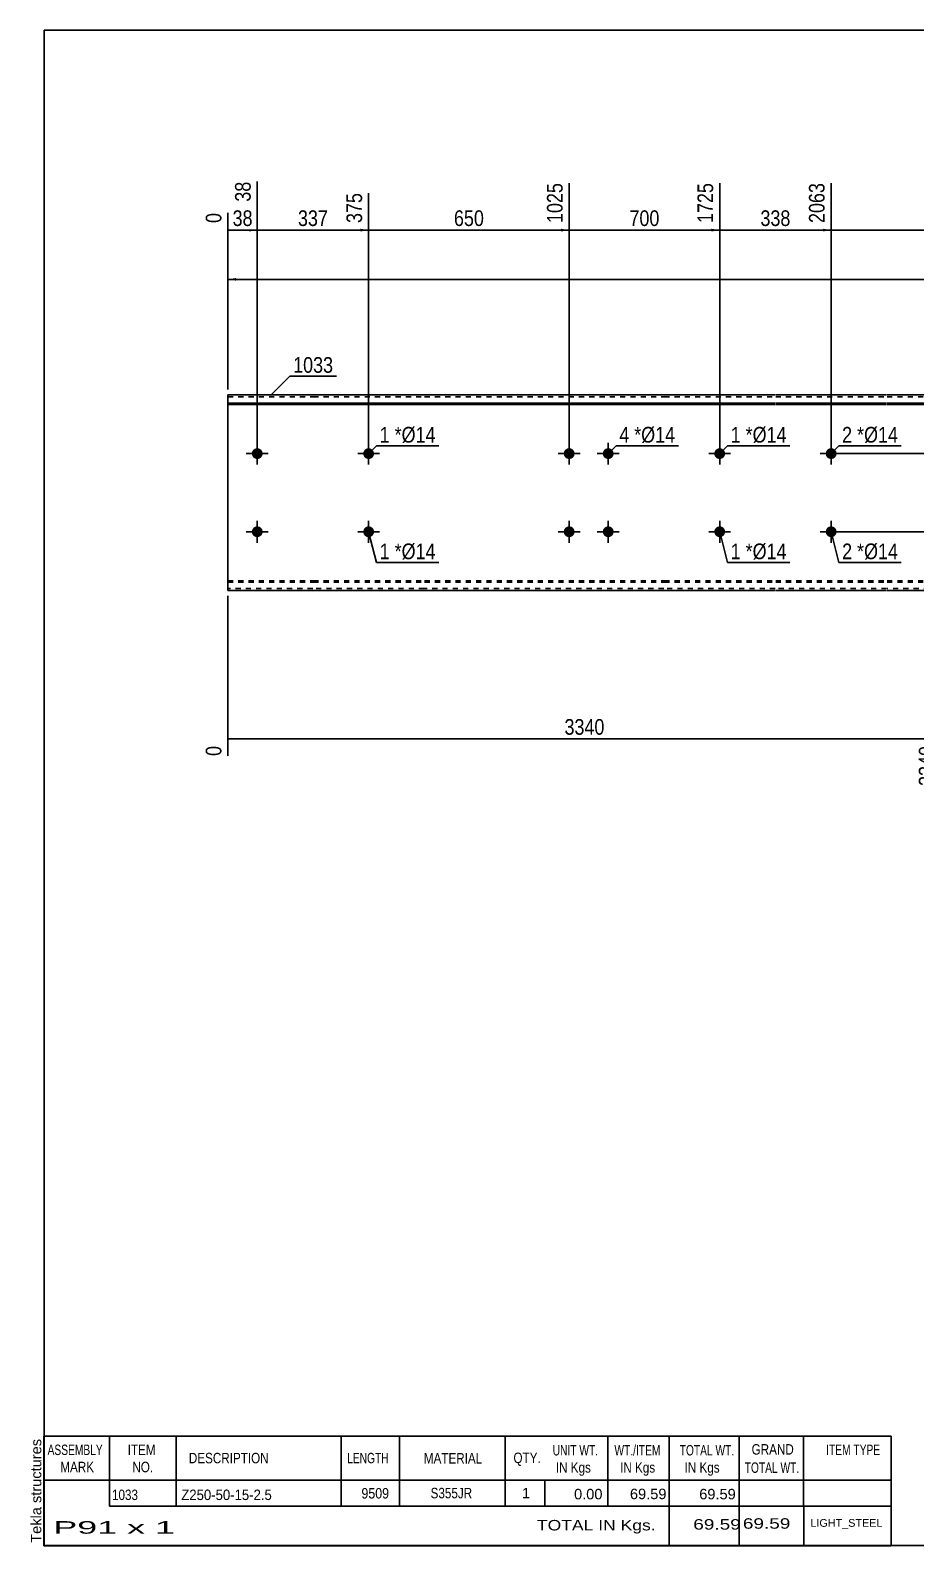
# Model space of a CAD drawing. Header units: millimetres. Extents: x -36 to 366, y -193 to 85.
# Drawn here: x -36.1 to 125.8, y -192.5 to 84.5 of the extents above; entities that cross this region are included whole.
import ezdxf

# ---------------------------------------------------------------- set-up
doc = ezdxf.new("R2010")
doc.units = ezdxf.units.MM
doc.linetypes.add('DXK_LINE_DOT1', pattern=[1.8814, 0.9407, -0.9407])
doc.styles.add('Arial', font='ARIAL.TTF', dxfattribs={"height": 0.2})
doc.styles.add('Arial Narrow', font='ARIALN.TTF', dxfattribs={"height": 0.2})

# ---------------------------------------------------------------- blocks, each defined once
blk = doc.blocks.new('Unknown-628699995-1200')
at = {"color": 5, "linetype": 'Continuous'}
for p, q in [((366.37, 84.53), (-33.63, 84.53)), ((-33.63, 84.53), (-33.63, -192.47)), ((366.37, -192.47), (366.37, 84.53)), ((-33.63, -192.47), (366.37, -192.47))]:
    blk.add_line(p, q, dxfattribs=at)
at = {"color": 174, "linetype": 'Continuous', "style": 'Arial'}
blk.add_text('Tekla structures', height=1.9102, rotation=90, dxfattribs=at).set_placement((-34.13, -191.97))
blk = doc.blocks.new('Bolt-628699995-1261 - 1220')
at = {"linetype": 'Continuous'}
blk.add_hatch(color=3, dxfattribs=at).paths.add_polyline_path([(88.92, 7.14, -1), (90.92, 7.14, -1)])
at = {"color": 3, "linetype": 'Continuous'}
for p, q in [((89.92, 5.14), (89.92, 9.14)), ((87.92, 7.14), (91.92, 7.14))]:
    blk.add_line(p, q, dxfattribs=at)
blk = doc.blocks.new('Part-628699995-1363 - 1220')
at = {"color": 2, "linetype": 'Continuous'}
for p, q in [((15.5, 17.86), (0, 17.86)), ((0, 17.86), (0, -17.86)), ((35.87, 17.86), (15.6, 17.86)), ((79.68, 17.86), (35.97, 17.86)), ((100.06, 17.86), (79.78, 17.86)), ((120.44, 17.86), (100.16, 17.86)), ((154.54, 17.86), (120.54, 17.86)), ((188.64, 17.86), (154.64, 17.86)), ((207.88, 17.86), (188.74, 17.86)), ((241.98, 17.86), (207.98, 17.86)), ((276.08, 17.86), (242.08, 17.86)), ((296.46, 17.86), (276.18, 17.86)), ((323.98, 17.86), (296.56, 17.86)), ((332.65, 17.86), (324.08, 17.86)), ((332.65, -17.86), (332.65, 17.86)), ((0, 16.34), (15.5, 16.34)), ((0, 16.09), (15.5, 16.09)), ((15.6, 16.34), (35.87, 16.34)), ((15.6, 16.09), (35.87, 16.09)), ((35.97, 16.34), (79.68, 16.34)), ((35.97, 16.09), (79.68, 16.09)), ((79.78, 16.34), (100.06, 16.34)), ((79.78, 16.09), (100.06, 16.09)), ((100.16, 16.34), (120.44, 16.34)), ((100.16, 16.09), (120.44, 16.09)), ((120.54, 16.34), (154.54, 16.34)), ((120.54, 16.09), (154.54, 16.09)), ((154.64, 16.34), (188.64, 16.34)), ((154.64, 16.09), (188.64, 16.09)), ((188.74, 16.34), (207.88, 16.34)), ((188.74, 16.09), (207.88, 16.09)), ((207.98, 16.34), (241.98, 16.34)), ((207.98, 16.09), (241.98, 16.09)), ((242.08, 16.34), (276.08, 16.34)), ((242.08, 16.09), (276.08, 16.09)), ((276.18, 16.34), (296.46, 16.34)), ((276.18, 16.09), (296.46, 16.09)), ((296.56, 16.34), (323.98, 16.34)), ((296.56, 16.09), (323.98, 16.09)), ((324.08, 16.34), (332.65, 16.34)), ((324.08, 16.09), (332.65, 16.09)), ((15.5, -17.86), (0, -17.86)), ((35.87, -17.86), (15.6, -17.86)), ((79.68, -17.86), (35.97, -17.86)), ((100.06, -17.86), (79.78, -17.86)), ((120.44, -17.86), (100.16, -17.86)), ((154.54, -17.86), (120.54, -17.86)), ((188.64, -17.86), (154.64, -17.86)), ((207.88, -17.86), (188.74, -17.86)), ((241.98, -17.86), (207.98, -17.86)), ((276.08, -17.86), (242.08, -17.86)), ((296.46, -17.86), (276.18, -17.86)), ((323.98, -17.86), (296.56, -17.86)), ((332.65, -17.86), (324.08, -17.86))]:
    blk.add_line(p, q, dxfattribs=at)
at = {"color": 7, "linetype": 'DXK_LINE_DOT1'}
for p, q in [((0, 17.5), (15.5, 17.5)), ((15.6, 17.5), (35.87, 17.5)), ((35.97, 17.5), (79.68, 17.5)), ((79.78, 17.5), (100.06, 17.5)), ((100.16, 17.5), (120.44, 17.5)), ((120.54, 17.5), (154.54, 17.5)), ((154.64, 17.5), (188.64, 17.5)), ((188.74, 17.5), (207.88, 17.5)), ((207.98, 17.5), (241.98, 17.5)), ((242.08, 17.5), (276.08, 17.5)), ((276.18, 17.5), (296.46, 17.5)), ((296.56, 17.5), (323.98, 17.5)), ((324.08, 17.5), (332.65, 17.5)), ((0, -16.09), (15.5, -16.09)), ((0, -16.34), (15.5, -16.34)), ((15.6, -16.09), (35.87, -16.09)), ((15.6, -16.34), (35.87, -16.34)), ((35.97, -16.09), (79.68, -16.09)), ((35.97, -16.34), (79.68, -16.34)), ((79.78, -16.09), (100.06, -16.09)), ((79.78, -16.34), (100.06, -16.34)), ((100.16, -16.09), (120.44, -16.09)), ((100.16, -16.34), (120.44, -16.34)), ((120.54, -16.09), (154.54, -16.09)), ((120.54, -16.34), (154.54, -16.34)), ((154.64, -16.09), (188.64, -16.09)), ((154.64, -16.34), (188.64, -16.34)), ((188.74, -16.09), (207.88, -16.09)), ((188.74, -16.34), (207.88, -16.34)), ((207.98, -16.09), (241.98, -16.09)), ((207.98, -16.34), (241.98, -16.34)), ((242.08, -16.09), (276.08, -16.09)), ((242.08, -16.34), (276.08, -16.34)), ((276.18, -16.09), (296.46, -16.09)), ((276.18, -16.34), (296.46, -16.34)), ((296.56, -16.09), (323.98, -16.09)), ((296.56, -16.34), (323.98, -16.34)), ((324.08, -16.09), (332.65, -16.09)), ((324.08, -16.34), (332.65, -16.34)), ((15.5, -17.5), (0, -17.5)), ((35.87, -17.5), (15.6, -17.5)), ((79.68, -17.5), (35.97, -17.5)), ((100.06, -17.5), (79.78, -17.5)), ((120.44, -17.5), (100.16, -17.5)), ((154.54, -17.5), (120.54, -17.5)), ((188.64, -17.5), (154.64, -17.5)), ((207.88, -17.5), (188.74, -17.5)), ((241.98, -17.5), (207.98, -17.5)), ((276.08, -17.5), (242.08, -17.5)), ((296.46, -17.5), (276.18, -17.5)), ((323.98, -17.5), (296.56, -17.5)), ((332.65, -17.5), (324.08, -17.5))]:
    blk.add_line(p, q, dxfattribs=at)
blk = doc.blocks.new('Bolt-628699995-1299 - 1220')
at = {"linetype": 'Continuous'}
for points in [[(4.36, -7.14, -1), (6.36, -7.14, -1)], [(109.3, -7.14, -1), (111.3, -7.14, -1)]]:
    blk.add_hatch(color=3, dxfattribs=at).paths.add_polyline_path(points)
at = {"color": 3, "linetype": 'Continuous'}
for p, q in [((5.36, -9.14), (5.36, -5.14)), ((110.3, -9.14), (110.3, -5.14)), ((7.36, -7.14), (3.36, -7.14)), ((112.3, -7.14), (108.3, -7.14))]:
    blk.add_line(p, q, dxfattribs=at)
blk = doc.blocks.new('Bolt-628699995-1368 - 1220')
at = {"linetype": 'Continuous'}
blk.add_hatch(color=3, dxfattribs=at).paths.add_polyline_path([(24.73, 7.14, -1), (26.73, 7.14, -1)])
at = {"color": 3, "linetype": 'Continuous'}
for p, q in [((25.73, 5.14), (25.73, 9.14)), ((23.73, 7.14), (27.73, 7.14))]:
    blk.add_line(p, q, dxfattribs=at)
blk = doc.blocks.new('Bolt-628699995-1304 - 1220')
at = {"linetype": 'Continuous'}
for points in [[(4.36, 7.14, -1), (6.36, 7.14, -1)], [(109.3, 7.14, -1), (111.3, 7.14, -1)]]:
    blk.add_hatch(color=3, dxfattribs=at).paths.add_polyline_path(points)
at = {"color": 3, "linetype": 'Continuous'}
for p, q in [((5.36, 5.14), (5.36, 9.14)), ((110.3, 5.14), (110.3, 9.14)), ((7.36, 7.14), (3.36, 7.14)), ((112.3, 7.14), (108.3, 7.14))]:
    blk.add_line(p, q, dxfattribs=at)
blk = doc.blocks.new('Bolt-628699995-1337 - 1220')
at = {"linetype": 'Continuous'}
for points in [[(61.4, 7.14, -1), (63.4, 7.14, -1)], [(68.54, 7.14, -1), (70.54, 7.14, -1)], [(61.4, -7.14, -1), (63.4, -7.14, -1)], [(68.54, -7.14, -1), (70.54, -7.14, -1)]]:
    blk.add_hatch(color=3, dxfattribs=at).paths.add_polyline_path(points)
at = {"color": 3, "linetype": 'Continuous'}
for p, q in [((62.4, 5.14), (62.4, 9.14)), ((69.54, 5.14), (69.54, 9.14)), ((60.4, 7.14), (64.4, 7.14)), ((67.54, 7.14), (71.54, 7.14)), ((62.4, -9.14), (62.4, -5.14)), ((69.54, -9.14), (69.54, -5.14)), ((60.4, -7.14), (64.4, -7.14)), ((67.54, -7.14), (71.54, -7.14))]:
    blk.add_line(p, q, dxfattribs=at)
blk = doc.blocks.new('Bolt-628699995-1342 - 1220')
at = {"linetype": 'Continuous'}
blk.add_hatch(color=3, dxfattribs=at).paths.add_polyline_path([(24.73, -7.14, -1), (26.73, -7.14, -1)])
at = {"color": 3, "linetype": 'Continuous'}
for p, q in [((25.73, -9.14), (25.73, -5.14)), ((27.73, -7.14), (23.73, -7.14))]:
    blk.add_line(p, q, dxfattribs=at)
blk = doc.blocks.new('Bolt-628699995-1347 - 1220')
at = {"linetype": 'Continuous'}
blk.add_hatch(color=3, dxfattribs=at).paths.add_polyline_path([(88.92, -7.14, -1), (90.92, -7.14, -1)])
at = {"color": 3, "linetype": 'Continuous'}
for p, q in [((89.92, -9.14), (89.92, -5.14)), ((91.92, -7.14), (87.92, -7.14))]:
    blk.add_line(p, q, dxfattribs=at)
blk = doc.blocks.new('StraightDimension-628699995-1418 - 1220')
at = {"linetype": 'Continuous'}
for points in [[(323.75, -8.64), (324, -7.14), (324.25, -8.64)], [(324.25, -16.36), (324, -17.86), (323.75, -16.36)]]:
    blk.add_hatch(color=7, dxfattribs=at).paths.add_polyline_path(points)
at = {"color": 7, "linetype": 'Continuous'}
for p, q in [((111.3, -7.14), (326.4, -7.14)), ((324, -17.86), (324, -7.14)), ((314.84, -17.86), (326.4, -17.86))]:
    blk.add_line(p, q, dxfattribs=at)
at = {"color": 0}
blk.add_wipeout([(323.85, -10.07), (319.65, -10.07), (319.65, -14.93), (323.85, -14.93)], dxfattribs=at)
at = {"color": 3, "style": 'Arial Narrow'}
blk.add_text('75', height=2.863, rotation=90.0002, dxfattribs=at).set_placement((323.25, -14.33))
blk = doc.blocks.new('StraightDimension-628699995-2177 - 1220')
at = {"linetype": 'Continuous'}
blk.add_hatch(color=7, dxfattribs=at).paths.add_polyline_path([(128.89, -44.75), (130.39, -45), (128.89, -45.25)])
at = {"color": 7, "linetype": 'Continuous'}
for p, q in [((130.39, -8.14), (130.39, -53.61)), ((0, -18.86), (0, -48.13)), ((0, -45), (130.39, -45))]:
    blk.add_line(p, q, dxfattribs=at)
at = {"color": 0}
blk.add_wipeout([(69.45, -44.85), (69.45, -40.65), (60.94, -40.65), (60.94, -44.85)], dxfattribs=at)
at = {"color": 0, "linetype": 'Continuous'}
for points in [[(-0.6, -45.7), (-4.8, -45.7), (-4.8, -48.73), (-0.6, -48.73)], [(129.79, -45.7), (125.59, -45.7), (125.59, -54.21), (129.79, -54.21)]]:
    blk.add_wipeout(points, dxfattribs=at)
at = {"color": 3, "style": 'Arial Narrow'}
blk.add_text('3340', height=2.863, dxfattribs=at).set_placement((61.54, -44.25))
at = {"color": 3, "linetype": 'Continuous', "style": 'Arial Narrow'}
for s, height, p in [('0', 2.86, (-1.2, -48.13)), ('3340', 2.863, (129.19, -53.61))]:
    blk.add_text(s, height=height, rotation=90.0002, dxfattribs=at).set_placement(p)
blk = doc.blocks.new('StraightDimension-628699995-1405 - 1220')
at = {"linetype": 'Continuous'}
for points in [[(1.5, 38.75), (0, 39), (1.5, 39.25)], [(331.15, 39.25), (332.65, 39), (331.15, 38.75)]]:
    blk.add_hatch(color=7, dxfattribs=at).paths.add_polyline_path(points)
at = {"color": 7, "linetype": 'Continuous'}
for p, q in [((0, 18.86), (0, 41.25)), ((0, 39), (332.65, 39)), ((332.65, 18.86), (332.65, 41.25))]:
    blk.add_line(p, q, dxfattribs=at)
at = {"color": 0}
blk.add_wipeout([(170.58, 39.15), (170.58, 43.35), (162.07, 43.35), (162.07, 39.15)], dxfattribs=at)
at = {"color": 3, "style": 'Arial Narrow'}
blk.add_text('9509', height=2.863, dxfattribs=at).set_placement((162.67, 39.75))
blk = doc.blocks.new('StraightDimension-628699995-2472 - 1220')
at = {"linetype": 'Continuous'}
blk.add_hatch(color=7, dxfattribs=at).paths.add_polyline_path([(3.86, 48.25), (5.36, 48), (3.86, 47.75)])
at = {"color": 7, "linetype": 'Continuous'}
for p, q in [((5.36, 8.14), (5.36, 56.86)), ((0, 18.86), (0, 51.13)), ((0, 48), (5.36, 48))]:
    blk.add_line(p, q, dxfattribs=at)
at = {"color": 0}
blk.add_wipeout([(5.11, 48.15), (5.11, 52.35), (0.25, 52.35), (0.25, 48.15)], dxfattribs=at)
at = {"color": 0, "linetype": 'Continuous'}
blk.add_wipeout([(4.76, 57.46), (0.56, 57.46), (0.56, 52.6), (4.76, 52.6)], dxfattribs=at)
at = {"color": 3, "linetype": 'Continuous', "style": 'Arial Narrow'}
blk.add_text('38', height=2.863, rotation=90.0002, dxfattribs=at).set_placement((4.16, 53.2))
at = {"color": 3, "style": 'Arial Narrow'}
blk.add_text('38', height=2.863, dxfattribs=at).set_placement((0.85, 48.75))
at = {"color": 0, "linetype": 'Continuous'}
blk.add_wipeout([(-0.6, 51.73), (-4.8, 51.73), (-4.8, 48.7), (-0.6, 48.7)], dxfattribs=at)
at = {"color": 3, "linetype": 'Continuous', "style": 'Arial Narrow'}
blk.add_text('0', height=2.86, rotation=90.0002, dxfattribs=at).set_placement((-1.2, 49.3))
blk = doc.blocks.new('StraightDimension-628699995-1436 - 1220')
at = {"linetype": 'Continuous'}
for points in [[(335.75, 16.36), (336, 17.86), (336.25, 16.36)], [(336.25, 8.64), (336, 7.14), (335.75, 8.64)]]:
    blk.add_hatch(color=7, dxfattribs=at).paths.add_polyline_path(points)
at = {"color": 7, "linetype": 'Continuous'}
for p, q in [((314.84, 17.86), (338.4, 17.86)), ((336, 7.14), (336, 17.86)), ((111.3, 7.14), (338.4, 7.14))]:
    blk.add_line(p, q, dxfattribs=at)
at = {"color": 0}
blk.add_wipeout([(335.85, 14.93), (331.65, 14.93), (331.65, 10.07), (335.85, 10.07)], dxfattribs=at)
at = {"color": 3, "style": 'Arial Narrow'}
blk.add_text('75', height=2.863, rotation=90.0002, dxfattribs=at).set_placement((335.25, 10.67))
blk = doc.blocks.new('StraightDimension-628699995-2467 - 1220')
at = {"linetype": 'Continuous'}
blk.add_hatch(color=7, dxfattribs=at).paths.add_polyline_path([(196.81, 48.25), (198.31, 48), (196.81, 47.75)])
at = {"color": 7, "linetype": 'Continuous'}
for p, q in [((110.3, 8.14), (110.3, 56.61)), ((198.31, 8.14), (198.31, 56.61)), ((110.3, 48), (198.31, 48))]:
    blk.add_line(p, q, dxfattribs=at)
at = {"color": 0, "linetype": 'Continuous'}
blk.add_wipeout([(197.71, 57.21), (193.51, 57.21), (193.51, 48.7), (197.71, 48.7)], dxfattribs=at)
at = {"color": 0}
blk.add_wipeout([(158.56, 48.15), (158.56, 52.35), (150.05, 52.35), (150.05, 48.15)], dxfattribs=at)
at = {"color": 3, "linetype": 'Continuous', "style": 'Arial Narrow'}
blk.add_text('5050', height=2.863, rotation=90.0002, dxfattribs=at).set_placement((197.11, 49.3))
at = {"color": 3, "style": 'Arial Narrow'}
blk.add_text('2987', height=2.863, dxfattribs=at).set_placement((150.65, 48.75))
blk = doc.blocks.new('StraightDimension-628699995-2468 - 1220')
at = {"linetype": 'Continuous'}
blk.add_hatch(color=7, dxfattribs=at).paths.add_polyline_path([(108.8, 48.25), (110.3, 48), (108.8, 47.75)])
at = {"color": 7, "linetype": 'Continuous'}
for p, q in [((89.92, 8.14), (89.92, 56.61)), ((110.3, 8.14), (110.3, 56.61)), ((89.92, 48), (110.3, 48))]:
    blk.add_line(p, q, dxfattribs=at)
at = {"color": 0, "linetype": 'Continuous'}
blk.add_wipeout([(109.7, 57.21), (105.5, 57.21), (105.5, 48.7), (109.7, 48.7)], dxfattribs=at)
at = {"color": 0}
blk.add_wipeout([(103.45, 48.15), (103.45, 52.35), (96.77, 52.35), (96.77, 48.15)], dxfattribs=at)
at = {"color": 3, "linetype": 'Continuous', "style": 'Arial Narrow'}
blk.add_text('2063', height=2.863, rotation=90.0002, dxfattribs=at).set_placement((109.1, 49.3))
at = {"color": 3, "style": 'Arial Narrow'}
blk.add_text('338', height=2.863, dxfattribs=at).set_placement((97.37, 48.75))
blk = doc.blocks.new('StraightDimension-628699995-2469 - 1220')
at = {"linetype": 'Continuous'}
blk.add_hatch(color=7, dxfattribs=at).paths.add_polyline_path([(88.42, 48.25), (89.92, 48), (88.42, 47.75)])
at = {"color": 7, "linetype": 'Continuous'}
for p, q in [((62.4, 8.14), (62.4, 56.61)), ((89.92, 8.14), (89.92, 56.61)), ((62.4, 48), (89.92, 48))]:
    blk.add_line(p, q, dxfattribs=at)
at = {"color": 0, "linetype": 'Continuous'}
blk.add_wipeout([(89.32, 57.21), (85.12, 57.21), (85.12, 48.7), (89.32, 48.7)], dxfattribs=at)
at = {"color": 0}
blk.add_wipeout([(79.5, 48.15), (79.5, 52.35), (72.82, 52.35), (72.82, 48.15)], dxfattribs=at)
at = {"color": 3, "linetype": 'Continuous', "style": 'Arial Narrow'}
blk.add_text('1725', height=2.863, rotation=90.0002, dxfattribs=at).set_placement((88.72, 49.3))
at = {"color": 3, "style": 'Arial Narrow'}
blk.add_text('700', height=2.863, dxfattribs=at).set_placement((73.42, 48.75))
blk = doc.blocks.new('StraightDimension-628699995-2470 - 1220')
at = {"linetype": 'Continuous'}
blk.add_hatch(color=7, dxfattribs=at).paths.add_polyline_path([(60.9, 48.25), (62.4, 48), (60.9, 47.75)])
at = {"color": 7, "linetype": 'Continuous'}
for p, q in [((62.4, 8.14), (62.4, 56.61)), ((25.73, 8.14), (25.73, 54.78)), ((25.73, 48), (62.4, 48))]:
    blk.add_line(p, q, dxfattribs=at)
at = {"color": 0, "linetype": 'Continuous'}
blk.add_wipeout([(61.8, 57.21), (57.6, 57.21), (57.6, 48.7), (61.8, 48.7)], dxfattribs=at)
at = {"color": 0}
blk.add_wipeout([(47.41, 48.15), (47.41, 52.35), (40.73, 52.35), (40.73, 48.15)], dxfattribs=at)
at = {"color": 3, "linetype": 'Continuous', "style": 'Arial Narrow'}
blk.add_text('1025', height=2.863, rotation=90.0002, dxfattribs=at).set_placement((61.2, 49.3))
at = {"color": 3, "style": 'Arial Narrow'}
blk.add_text('650', height=2.863, dxfattribs=at).set_placement((41.33, 48.75))
blk = doc.blocks.new('StraightDimension-628699995-2471 - 1220')
at = {"linetype": 'Continuous'}
blk.add_hatch(color=7, dxfattribs=at).paths.add_polyline_path([(24.23, 48.25), (25.73, 48), (24.23, 47.75)])
at = {"color": 7, "linetype": 'Continuous'}
for p, q in [((5.36, 8.14), (5.36, 56.86)), ((25.73, 8.14), (25.73, 54.78)), ((5.36, 48), (25.73, 48))]:
    blk.add_line(p, q, dxfattribs=at)
at = {"color": 0, "linetype": 'Continuous'}
blk.add_wipeout([(25.13, 55.38), (20.93, 55.38), (20.93, 48.7), (25.13, 48.7)], dxfattribs=at)
at = {"color": 0}
blk.add_wipeout([(18.89, 48.15), (18.89, 52.35), (12.2, 52.35), (12.2, 48.15)], dxfattribs=at)
at = {"color": 3, "linetype": 'Continuous', "style": 'Arial Narrow'}
blk.add_text('375', height=2.863, rotation=90.0002, dxfattribs=at).set_placement((24.53, 49.3))
at = {"color": 3, "style": 'Arial Narrow'}
blk.add_text('337', height=2.863, dxfattribs=at).set_placement((12.8, 48.75))
blk = doc.blocks.new('CBS_BOM-628699995-2629')
at = {"color": 7, "linetype": 'Continuous'}
for p, q in [((-33.66, -180.5), (-33.66, -172.5)), ((-33.66, -172.5), (121.26, -172.51)), ((-21.66, -180.5), (-21.66, -172.5)), ((-9.47, -180.5), (-9.47, -172.5)), ((20.69, -180.5), (20.69, -172.5)), ((31.37, -180.5), (31.37, -172.5)), ((50.69, -180.5), (50.69, -172.5)), ((69.49, -180.5), (69.49, -172.5)), ((80.7, -180.5), (80.7, -172.5)), ((93.49, -180.5), (93.49, -172.5)), ((105.24, -180.5), (105.24, -172.5)), ((121.26, -172.51), (121.26, -180.5)), ((-33.66, -180.5), (121.26, -180.5)), ((-33.66, -185.3), (-33.66, -180.5)), ((-21.66, -185.3), (-21.66, -180.5)), ((-9.47, -185.3), (-9.47, -180.5)), ((20.69, -185.3), (20.69, -180.5)), ((31.37, -185.3), (31.37, -180.5)), ((50.69, -185.3), (50.69, -180.5)), ((57.95, -185.3), (57.95, -180.5)), ((69.49, -185.3), (69.49, -180.5)), ((80.7, -185.3), (80.7, -180.5)), ((93.49, -185.3), (93.49, -180.5)), ((105.26, -185.3), (105.26, -180.5)), ((121.26, -180.51), (121.26, -185.3)), ((-33.66, -192.5), (-33.66, -185.32)), ((-21.66, -185.3), (121.26, -185.3)), ((80.7, -192.5), (80.7, -185.32)), ((93.49, -192.5), (93.49, -185.32)), ((105.3, -192.5), (105.3, -185.32)), ((121.26, -185.3), (121.26, -192.5)), ((-33.66, -192.5), (121.26, -192.5))]:
    blk.add_line(p, q, dxfattribs=at)
at = {"color": 3, "linetype": 'Continuous', "style": 'Arial'}
for s, height, width, p in [('ASSEMBLY', 1.91, 0.7, (-32.98, -175.93)), ('ITEM', 1.91, 0.8, (-18.33, -175.93)), ('UNIT WT.', 1.91, 0.7, (59.38, -176.01)), ('WT./ITEM', 1.91, 0.7, (70.67, -176.01)), ('TOTAL WT.', 1.91, 0.7, (82.61, -176.01)), ('GRAND', 1.91, 0.8, (95.76, -175.85)), ('ITEM TYPE', 1.91, 0.7, (109.4, -175.93)), ('MARK', 1.91, 0.8, (-30.66, -179.07)), ('NO.', 1.91, 0.8, (-17.48, -179.07)), ('DESCRIPTION', 1.9102, 0.8, (-7.15, -177.44)), ('LENGTH', 1.91, 0.7, (21.8, -177.44)), ('MATERIAL', 1.91, 0.8, (35.82, -177.48)), ('QTY.', 1.91, 0.8, (52.21, -177.4)), ('IN Kgs', 1.91, 0.8, (59.96, -179.15)), ('IN Kgs', 1.91, 0.8, (71.71, -179.15)), ('IN Kgs', 1.91, 0.8, (83.5, -179.15)), ('TOTAL WT.', 1.91, 0.7, (94.5, -179.19))]:
    blk.add_text(s, height=height, dxfattribs=dict(at, width=width)).set_placement(p)
at = {"color": 7, "linetype": 'Continuous', "style": 'Arial'}
for s, height, width, p in [('1033', 1.91, 0.8, (-21.2, -184.16)), ('Z250-50-15-2.5', 1.9102, 0.9, (-8.53, -184.16)), ('9509', 1.91, 0.85, (24.41, -183.88)), ('S355JR', 1.91, 0.8, (37.06, -183.84))]:
    blk.add_text(s, height=height, dxfattribs=dict(at, width=width)).set_placement(p)
for s, p in [('1', (53.78, -183.84)), ('0.00', (63.29, -184.03)), ('69.59', (73.51, -184)), ('69.59', (86.18, -184.03))]:
    blk.add_text(s, height=1.91, dxfattribs=at).set_placement(p)
at = {"color": 6, "linetype": 'Continuous', "style": 'Arial'}
for s, height, width, p in [('P91 x 1', 2.292, 2.05, (-31.94, -190.31)), ('TOTAL IN Kgs.', 1.9102, 1.2, (56.5, -189.71)), ('69.59', 1.91, 1.3, (85.09, -189.56)), ('69.59', 1.91, 1.3, (94.16, -189.4))]:
    blk.add_text(s, height=height, dxfattribs=dict(at, width=width)).set_placement(p)
blk.add_text('LIGHT_STEEL', height=1.4135, dxfattribs=at).set_placement((106.51, -189.05))
blk = doc.blocks.new('Mark-628699995-1256 - 1220')
at = {"color": 0}
blk.add_wipeout([(93.76, 9.16), (93.76, 12.16), (91.94, 12.16), (91.94, 9.16)], dxfattribs=at)
blk.add_wipeout([(93.76, 9.16), (93.76, 12.16), (91.94, 12.16), (91.94, 9.16)], dxfattribs=at)
at = {"color": 7, "linetype": 'Continuous'}
blk.add_line((89.92, 7.14), (91.34, 8.56), dxfattribs=at)
at = {"color": 0}
blk.add_wipeout([(95.94, 9.16), (95.94, 12.16), (94.66, 12.16), (94.66, 9.16)], dxfattribs=at)
blk.add_wipeout([(95.94, 9.16), (95.94, 12.16), (94.66, 12.16), (94.66, 9.16)], dxfattribs=at)
at = {"color": 3, "style": 'Arial Narrow'}
blk.add_text('1', height=2.86, dxfattribs=at).set_placement((91.94, 9.16))
at = {"color": 0}
blk.add_wipeout([(102.15, 9.16), (102.15, 12.16), (95.94, 12.16), (95.94, 9.16)], dxfattribs=at)
blk.add_wipeout([(102.15, 9.16), (102.15, 12.16), (95.94, 12.16), (95.94, 9.16)], dxfattribs=at)
at = {"color": 7, "linetype": 'Continuous'}
blk.add_line((91.34, 8.56), (102.75, 8.56), dxfattribs=at)
at = {"color": 3, "style": 'Arial Narrow'}
for s, height, p in [('*', 2.86, (94.66, 9.16)), ('Ø14', 2.863, (95.94, 9.16))]:
    blk.add_text(s, height=height, dxfattribs=at).set_placement(p)
blk = doc.blocks.new('Mark-628699995-1359 - 1220')
at = {"color": 0}
blk.add_wipeout([(19.23, 21.92), (19.23, 24.92), (11.92, 24.92), (11.92, 21.92)], dxfattribs=at)
blk.add_wipeout([(19.23, 21.92), (19.23, 24.92), (11.92, 24.92), (11.92, 21.92)], dxfattribs=at)
at = {"color": 7, "linetype": 'Continuous'}
for p, q in [((7.78, 17.79), (11.32, 21.32)), ((11.32, 21.32), (19.83, 21.32))]:
    blk.add_line(p, q, dxfattribs=at)
at = {"color": 3, "style": 'Arial Narrow'}
blk.add_text('1033', height=2.863, dxfattribs=at).set_placement((11.92, 21.92))
blk = doc.blocks.new('Mark-628699995-1295 - 1220')
at = {"color": 0}
blk.add_wipeout([(114.14, -12.16), (114.14, -9.16), (112.31, -9.16), (112.31, -12.16)], dxfattribs=at)
blk.add_wipeout([(114.14, -12.16), (114.14, -9.16), (112.31, -9.16), (112.31, -12.16)], dxfattribs=at)
at = {"color": 7, "linetype": 'Continuous'}
blk.add_line((110.3, -7.14), (111.71, -12.76), dxfattribs=at)
at = {"color": 0}
blk.add_wipeout([(116.32, -12.16), (116.32, -9.16), (115.04, -9.16), (115.04, -12.16)], dxfattribs=at)
blk.add_wipeout([(116.32, -12.16), (116.32, -9.16), (115.04, -9.16), (115.04, -12.16)], dxfattribs=at)
at = {"color": 3, "style": 'Arial Narrow'}
blk.add_text('2', height=2.86, dxfattribs=at).set_placement((112.31, -12.16))
at = {"color": 0}
blk.add_wipeout([(122.53, -12.16), (122.53, -9.16), (116.32, -9.16), (116.32, -12.16)], dxfattribs=at)
blk.add_wipeout([(122.53, -12.16), (122.53, -9.16), (116.32, -9.16), (116.32, -12.16)], dxfattribs=at)
at = {"color": 7, "linetype": 'Continuous'}
blk.add_line((111.71, -12.76), (123.13, -12.76), dxfattribs=at)
at = {"color": 3, "style": 'Arial Narrow'}
for s, height, p in [('*', 2.86, (115.04, -12.16)), ('Ø14', 2.863, (116.32, -12.16))]:
    blk.add_text(s, height=height, dxfattribs=at).set_placement(p)
blk = doc.blocks.new('Mark-628699995-1364 - 1220')
at = {"color": 0}
blk.add_wipeout([(29.58, 9.16), (29.58, 12.16), (27.75, 12.16), (27.75, 9.16)], dxfattribs=at)
blk.add_wipeout([(29.58, 9.16), (29.58, 12.16), (27.75, 12.16), (27.75, 9.16)], dxfattribs=at)
at = {"color": 7, "linetype": 'Continuous'}
blk.add_line((25.73, 7.14), (27.15, 8.56), dxfattribs=at)
at = {"color": 0}
blk.add_wipeout([(31.75, 9.16), (31.75, 12.16), (30.48, 12.16), (30.48, 9.16)], dxfattribs=at)
blk.add_wipeout([(31.75, 9.16), (31.75, 12.16), (30.48, 12.16), (30.48, 9.16)], dxfattribs=at)
at = {"color": 3, "style": 'Arial Narrow'}
blk.add_text('1', height=2.86, dxfattribs=at).set_placement((27.75, 9.16))
at = {"color": 0}
blk.add_wipeout([(37.97, 9.16), (37.97, 12.16), (31.75, 12.16), (31.75, 9.16)], dxfattribs=at)
blk.add_wipeout([(37.97, 9.16), (37.97, 12.16), (31.75, 12.16), (31.75, 9.16)], dxfattribs=at)
at = {"color": 7, "linetype": 'Continuous'}
blk.add_line((27.15, 8.56), (38.57, 8.56), dxfattribs=at)
at = {"color": 3, "style": 'Arial Narrow'}
for s, height, p in [('*', 2.86, (30.48, 9.16)), ('Ø14', 2.863, (31.75, 9.16))]:
    blk.add_text(s, height=height, dxfattribs=at).set_placement(p)
blk = doc.blocks.new('Mark-628699995-1300 - 1220')
at = {"color": 0}
blk.add_wipeout([(114.14, 9.16), (114.14, 12.16), (112.31, 12.16), (112.31, 9.16)], dxfattribs=at)
blk.add_wipeout([(114.14, 9.16), (114.14, 12.16), (112.31, 12.16), (112.31, 9.16)], dxfattribs=at)
at = {"color": 7, "linetype": 'Continuous'}
blk.add_line((110.3, 7.14), (111.71, 8.56), dxfattribs=at)
at = {"color": 0}
blk.add_wipeout([(116.32, 9.16), (116.32, 12.16), (115.04, 12.16), (115.04, 9.16)], dxfattribs=at)
blk.add_wipeout([(116.32, 9.16), (116.32, 12.16), (115.04, 12.16), (115.04, 9.16)], dxfattribs=at)
at = {"color": 3, "style": 'Arial Narrow'}
blk.add_text('2', height=2.86, dxfattribs=at).set_placement((112.31, 9.16))
at = {"color": 0}
blk.add_wipeout([(122.53, 9.16), (122.53, 12.16), (116.32, 12.16), (116.32, 9.16)], dxfattribs=at)
blk.add_wipeout([(122.53, 9.16), (122.53, 12.16), (116.32, 12.16), (116.32, 9.16)], dxfattribs=at)
at = {"color": 7, "linetype": 'Continuous'}
blk.add_line((111.71, 8.56), (123.13, 8.56), dxfattribs=at)
at = {"color": 3, "style": 'Arial Narrow'}
for s, height, p in [('*', 2.86, (115.04, 9.16)), ('Ø14', 2.863, (116.32, 9.16))]:
    blk.add_text(s, height=height, dxfattribs=at).set_placement(p)
blk = doc.blocks.new('Mark-628699995-1333 - 1220')
at = {"color": 0}
blk.add_wipeout([(73.39, 9.16), (73.39, 12.16), (71.56, 12.16), (71.56, 9.16)], dxfattribs=at)
blk.add_wipeout([(73.39, 9.16), (73.39, 12.16), (71.56, 12.16), (71.56, 9.16)], dxfattribs=at)
at = {"color": 7, "linetype": 'Continuous'}
blk.add_line((69.54, 7.14), (70.96, 8.56), dxfattribs=at)
at = {"color": 0}
blk.add_wipeout([(75.56, 9.16), (75.56, 12.16), (74.29, 12.16), (74.29, 9.16)], dxfattribs=at)
blk.add_wipeout([(75.56, 9.16), (75.56, 12.16), (74.29, 12.16), (74.29, 9.16)], dxfattribs=at)
at = {"color": 3, "style": 'Arial Narrow'}
blk.add_text('4', height=2.86, dxfattribs=at).set_placement((71.56, 9.16))
at = {"color": 0}
blk.add_wipeout([(81.78, 9.16), (81.78, 12.16), (75.56, 12.16), (75.56, 9.16)], dxfattribs=at)
blk.add_wipeout([(81.78, 9.16), (81.78, 12.16), (75.56, 12.16), (75.56, 9.16)], dxfattribs=at)
at = {"color": 7, "linetype": 'Continuous'}
blk.add_line((70.96, 8.56), (82.38, 8.56), dxfattribs=at)
at = {"color": 3, "style": 'Arial Narrow'}
for s, height, p in [('*', 2.86, (74.29, 9.16)), ('Ø14', 2.863, (75.56, 9.16))]:
    blk.add_text(s, height=height, dxfattribs=at).set_placement(p)
blk = doc.blocks.new('Mark-628699995-1338 - 1220')
at = {"color": 0}
blk.add_wipeout([(29.58, -12.16), (29.58, -9.16), (27.75, -9.16), (27.75, -12.16)], dxfattribs=at)
blk.add_wipeout([(29.58, -12.16), (29.58, -9.16), (27.75, -9.16), (27.75, -12.16)], dxfattribs=at)
at = {"color": 7, "linetype": 'Continuous'}
blk.add_line((25.73, -7.14), (27.15, -12.76), dxfattribs=at)
at = {"color": 0}
blk.add_wipeout([(31.75, -12.16), (31.75, -9.16), (30.48, -9.16), (30.48, -12.16)], dxfattribs=at)
blk.add_wipeout([(31.75, -12.16), (31.75, -9.16), (30.48, -9.16), (30.48, -12.16)], dxfattribs=at)
at = {"color": 3, "style": 'Arial Narrow'}
blk.add_text('1', height=2.86, dxfattribs=at).set_placement((27.75, -12.16))
at = {"color": 0}
blk.add_wipeout([(37.97, -12.16), (37.97, -9.16), (31.75, -9.16), (31.75, -12.16)], dxfattribs=at)
blk.add_wipeout([(37.97, -12.16), (37.97, -9.16), (31.75, -9.16), (31.75, -12.16)], dxfattribs=at)
at = {"color": 7, "linetype": 'Continuous'}
blk.add_line((27.15, -12.76), (38.57, -12.76), dxfattribs=at)
at = {"color": 3, "style": 'Arial Narrow'}
for s, height, p in [('*', 2.86, (30.48, -12.16)), ('Ø14', 2.863, (31.75, -12.16))]:
    blk.add_text(s, height=height, dxfattribs=at).set_placement(p)
blk = doc.blocks.new('Mark-628699995-1343 - 1220')
at = {"color": 0}
blk.add_wipeout([(93.76, -12.16), (93.76, -9.16), (91.94, -9.16), (91.94, -12.16)], dxfattribs=at)
blk.add_wipeout([(93.76, -12.16), (93.76, -9.16), (91.94, -9.16), (91.94, -12.16)], dxfattribs=at)
at = {"color": 7, "linetype": 'Continuous'}
blk.add_line((89.92, -7.14), (91.34, -12.76), dxfattribs=at)
at = {"color": 0}
blk.add_wipeout([(95.94, -12.16), (95.94, -9.16), (94.66, -9.16), (94.66, -12.16)], dxfattribs=at)
blk.add_wipeout([(95.94, -12.16), (95.94, -9.16), (94.66, -9.16), (94.66, -12.16)], dxfattribs=at)
at = {"color": 3, "style": 'Arial Narrow'}
blk.add_text('1', height=2.86, dxfattribs=at).set_placement((91.94, -12.16))
at = {"color": 0}
blk.add_wipeout([(102.15, -12.16), (102.15, -9.16), (95.94, -9.16), (95.94, -12.16)], dxfattribs=at)
blk.add_wipeout([(102.15, -12.16), (102.15, -9.16), (95.94, -9.16), (95.94, -12.16)], dxfattribs=at)
at = {"color": 7, "linetype": 'Continuous'}
blk.add_line((91.34, -12.76), (102.75, -12.76), dxfattribs=at)
at = {"color": 3, "style": 'Arial Narrow'}
for s, height, p in [('*', 2.86, (94.66, -12.16)), ('Ø14', 2.863, (95.94, -12.16))]:
    blk.add_text(s, height=height, dxfattribs=at).set_placement(p)

msp = doc.modelspace()

# ---------------------------------------------------------------- block references
for name in ['Unknown-628699995-1200', 'Part-628699995-1363 - 1220', 'Bolt-628699995-1304 - 1220', 'Bolt-628699995-1368 - 1220', 'Bolt-628699995-1337 - 1220', 'Bolt-628699995-1261 - 1220', 'Bolt-628699995-1299 - 1220', 'Bolt-628699995-1342 - 1220', 'Bolt-628699995-1347 - 1220', 'CBS_BOM-628699995-2629']:
    msp.add_blockref(name, (0, 0))

# ---------------------------------------------------------------- next in the draw order: block references
for name in ['StraightDimension-628699995-1405 - 1220', 'StraightDimension-628699995-1418 - 1220']:
    msp.add_blockref(name, (0, 0))

# ---------------------------------------------------------------- next in the draw order: block references
for name in ['StraightDimension-628699995-2472 - 1220', 'StraightDimension-628699995-1436 - 1220', 'StraightDimension-628699995-2177 - 1220']:
    msp.add_blockref(name, (0, 0))

# ---------------------------------------------------------------- next in the draw order: block references
for name in ['StraightDimension-628699995-2467 - 1220', 'Mark-628699995-1338 - 1220', 'Mark-628699995-1343 - 1220', 'Mark-628699995-1295 - 1220']:
    msp.add_blockref(name, (0, 0))

# ---------------------------------------------------------------- next in the draw order: block references
msp.add_blockref('StraightDimension-628699995-2468 - 1220', (0, 0))

# ---------------------------------------------------------------- next in the draw order: block references
for name in ['StraightDimension-628699995-2469 - 1220', 'Mark-628699995-1300 - 1220']:
    msp.add_blockref(name, (0, 0))

# ---------------------------------------------------------------- next in the draw order: block references
for name in ['StraightDimension-628699995-2470 - 1220', 'Mark-628699995-1333 - 1220', 'Mark-628699995-1256 - 1220']:
    msp.add_blockref(name, (0, 0))

# ---------------------------------------------------------------- next in the draw order: block references
msp.add_blockref('StraightDimension-628699995-2471 - 1220', (0, 0))

# ---------------------------------------------------------------- next in the draw order: block references
for name in ['Mark-628699995-1359 - 1220', 'Mark-628699995-1364 - 1220']:
    msp.add_blockref(name, (0, 0))

doc.saveas('drawing.dxf')
